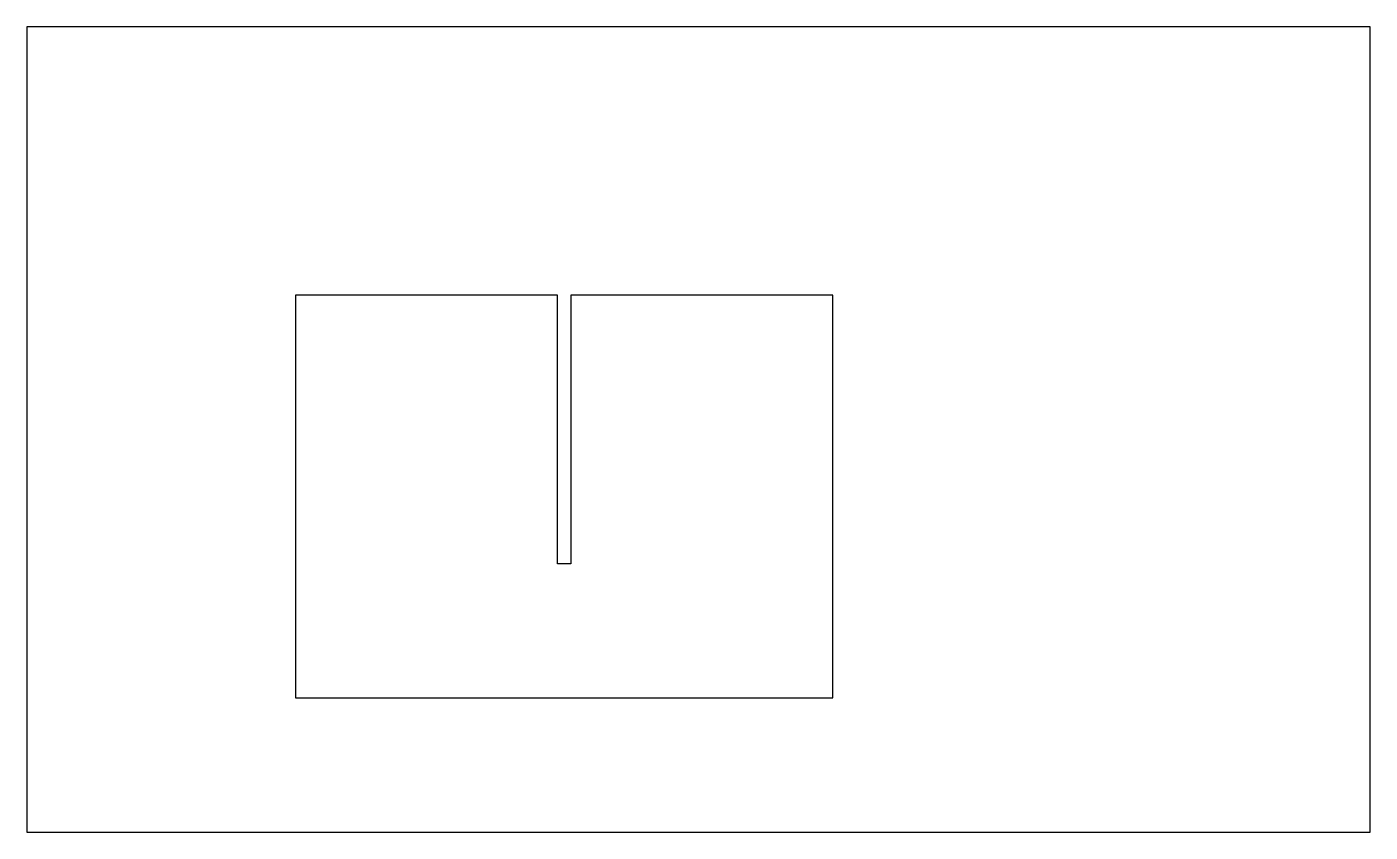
# Model space of a CAD drawing. Header units: millimetres. Extents: x 0 to 100, y 0 to 60.
import ezdxf

# ---------------------------------------------------------------- set-up
doc = ezdxf.new("R2010")
doc.units = ezdxf.units.MM
doc.layers.get('0').update_dxf_attribs({"linetype": 'CONTINUOUS'})

msp = doc.modelspace()

# ---------------------------------------------------------------- linework, layer by layer
for p, q in [((100, 60), (0, 60)), ((0, 60), (0, 0)), ((100, 0), (100, 60)), ((39.5, 40), (20, 40)), ((20, 40), (20, 10)), ((39.5, 20), (39.5, 40)), ((60, 40), (40.5, 40)), ((40.5, 40), (40.5, 20)), ((60, 10), (60, 40)), ((40.5, 20), (39.5, 20)), ((20, 10), (60, 10)), ((0, 0), (100, 0))]:
    msp.add_line(p, q)

doc.saveas('drawing.dxf')
